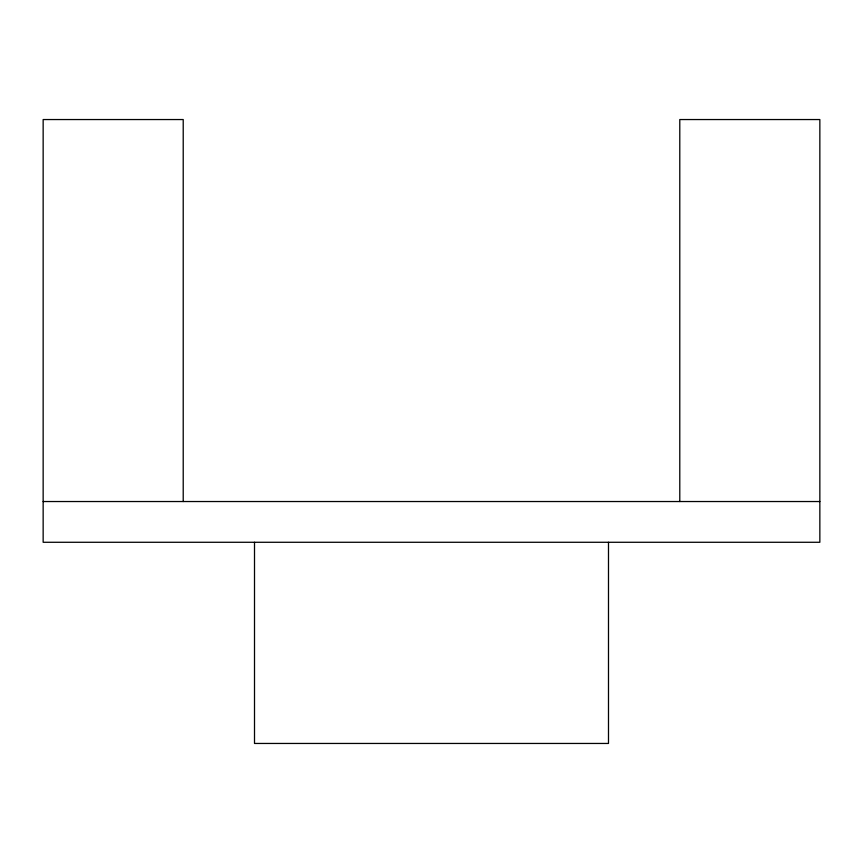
<?xml version="1.0" encoding="UTF-8"?>
<svg xmlns="http://www.w3.org/2000/svg" width="863" height="863" viewBox="0 0 863 863"><rect width="100%" height="100%" fill="white"/><g stroke="black" fill="none" stroke-linecap="round" stroke-linejoin="round"><path stroke-width="1.29" d="M43.15 501.532L819.85 501.532M679.785 501.532L679.785 119.547L819.85 119.547L819.85 542.277L43.15 542.277L43.15 119.547L183.215 119.547L183.215 501.532M608.491 542.277L608.491 743.453L254.509 743.453L254.509 542.277"/></g></svg>
